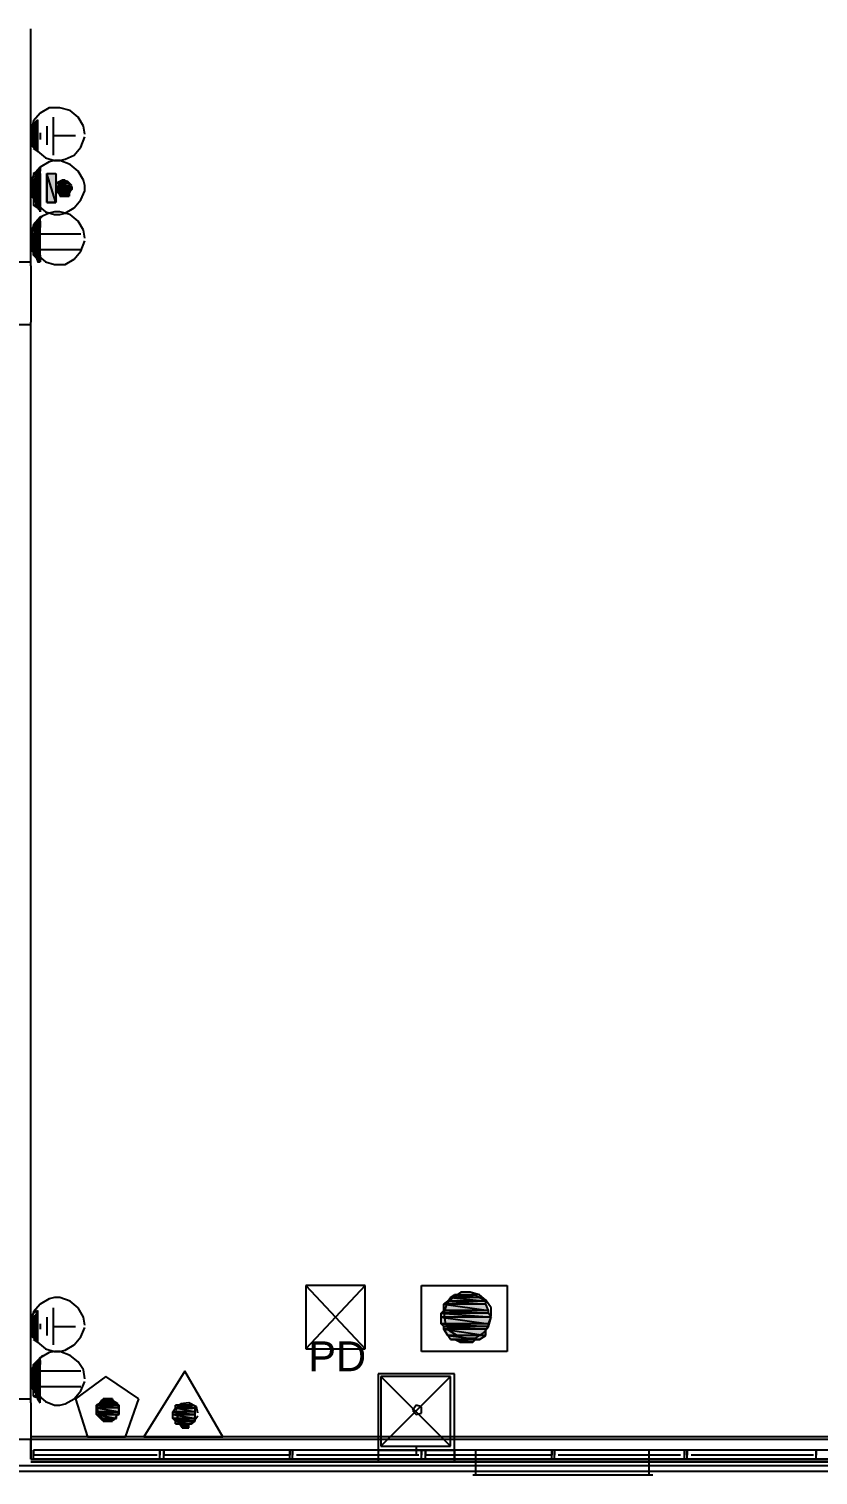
# Model space of a CAD drawing. Header units: millimetres. Extents: x 5 to 415, y 48 to 251.
# Drawn here: x 131.45 to 142.04, y 71.21 to 90.59 of the extents above; entities that cross this region are included whole.
import ezdxf

# ---------------------------------------------------------------- set-up
doc = ezdxf.new("R2010")
doc.units = ezdxf.units.MM
for name, color, linetype in [('H', 7, 'Continuous'), ('P', 7, 'Continuous'), ('T', 7, 'Continuous')]:
    doc.layers.add(name, color=color, linetype=linetype)

msp = doc.modelspace()

# ---------------------------------------------------------------- hatches: boundary and pattern name
at = {"layer": 'H', "linetype": 'Continuous'}
for points in [[(131.533, 89.323), (131.568, 89.376), (131.568, 89.323), (131.533, 89.323)], [(131.48, 89.288), (131.533, 89.323), (131.568, 89.323), (131.568, 89.288), (131.48, 89.288)], [(131.48, 89.2), (131.48, 89.288), (131.568, 89.288), (131.568, 89.2), (131.48, 89.2)], [(131.48, 89.165), (131.48, 89.2), (131.568, 89.2), (131.568, 89.165), (131.48, 89.165)], [(131.48, 89.076), (131.48, 89.165), (131.568, 89.165), (131.568, 89.076), (131.48, 89.076)], [(131.48, 89.023), (131.48, 89.076), (131.568, 89.076), (131.568, 89.023), (131.48, 89.023)], [(131.568, 88.935), (131.48, 89.023), (131.568, 88.988), (131.568, 88.935)], [(131.568, 88.988), (131.48, 89.023), (131.568, 89.023), (131.568, 88.988)], [(131.48, 88.565), (131.533, 88.6), (131.604, 88.6), (131.604, 88.565), (131.48, 88.565)], [(131.533, 88.653), (131.568, 88.688), (131.604, 88.653), (131.533, 88.653)], [(131.533, 88.6), (131.533, 88.653), (131.604, 88.653), (131.604, 88.6), (131.533, 88.6)], [(131.604, 88.653), (131.568, 88.688), (131.604, 88.724), (131.604, 88.653)], [(131.692, 88.265), (131.692, 88.653), (131.833, 88.653), (131.833, 88.265), (131.692, 88.265)], [(131.48, 88.477), (131.48, 88.565), (131.604, 88.565), (131.604, 88.477), (131.48, 88.477)], [(131.48, 88.441), (131.48, 88.477), (131.604, 88.477), (131.604, 88.441), (131.48, 88.441)], [(131.48, 88.353), (131.48, 88.441), (131.604, 88.441), (131.604, 88.353), (131.48, 88.353)], [(131.833, 88.477), (131.833, 88.512), (131.992, 88.512), (131.992, 88.477), (131.833, 88.477)], [(131.833, 88.441), (131.833, 88.477), (132.027, 88.477), (132.027, 88.441), (131.833, 88.441)], [(131.833, 88.388), (131.833, 88.441), (132.027, 88.441), (131.992, 88.388), (131.833, 88.388)], [(131.868, 88.512), (131.904, 88.565), (131.957, 88.512), (131.868, 88.512)], [(131.957, 88.512), (131.904, 88.565), (131.957, 88.565), (131.957, 88.512)], [(131.533, 88.318), (131.48, 88.353), (131.604, 88.353), (131.604, 88.318), (131.533, 88.318)], [(131.533, 88.23), (131.533, 88.318), (131.604, 88.318), (131.604, 88.23), (131.533, 88.23)], [(131.568, 88.177), (131.533, 88.23), (131.604, 88.23), (131.604, 88.177), (131.568, 88.177)], [(131.868, 88.353), (131.868, 88.388), (131.992, 88.388), (131.992, 88.353), (131.868, 88.353)], [(131.533, 87.93), (131.568, 88.018), (131.604, 88.018), (131.604, 87.93), (131.533, 87.93)], [(131.604, 88.142), (131.568, 88.177), (131.604, 88.177), (131.604, 88.142)], [(131.568, 88.018), (131.604, 88.053), (131.604, 88.018), (131.568, 88.018)], [(131.48, 87.842), (131.533, 87.877), (131.604, 87.877), (131.604, 87.842), (131.48, 87.842)], [(131.48, 87.753), (131.48, 87.842), (131.604, 87.842), (131.604, 87.753), (131.48, 87.753)], [(131.533, 87.877), (131.533, 87.93), (131.604, 87.93), (131.604, 87.877), (131.533, 87.877)], [(131.48, 87.718), (131.48, 87.753), (131.604, 87.753), (131.604, 87.718), (131.48, 87.718)], [(131.48, 87.63), (131.48, 87.718), (131.604, 87.718), (131.604, 87.63), (131.48, 87.63)], [(131.533, 87.595), (131.48, 87.63), (131.604, 87.63), (131.604, 87.595), (131.533, 87.595)], [(131.533, 87.542), (131.533, 87.595), (131.604, 87.595), (131.604, 87.542), (131.533, 87.542)], [(131.568, 87.454), (131.533, 87.542), (131.604, 87.454), (131.568, 87.454)], [(131.604, 87.454), (131.533, 87.542), (131.604, 87.542), (131.604, 87.454)], [(137.037, 73.501), (137.072, 73.537), (137.583, 73.537), (137.583, 73.501), (137.037, 73.501)], [(137.037, 73.413), (137.037, 73.501), (137.583, 73.501), (137.619, 73.413), (137.037, 73.413)], [(137.072, 73.537), (137.125, 73.572), (137.495, 73.572), (137.583, 73.537), (137.072, 73.537)], [(137.125, 73.572), (137.16, 73.625), (137.46, 73.625), (137.495, 73.572), (137.125, 73.572)], [(131.48, 73.325), (131.533, 73.36), (131.568, 73.36), (131.568, 73.325), (131.48, 73.325)], [(131.48, 73.237), (131.48, 73.325), (131.568, 73.325), (131.568, 73.237), (131.48, 73.237)], [(131.533, 73.36), (131.568, 73.413), (131.568, 73.36), (131.533, 73.36)], [(136.984, 73.36), (137.037, 73.413), (137.619, 73.413), (137.619, 73.36), (136.984, 73.36)], [(136.984, 73.325), (136.984, 73.36), (137.619, 73.36), (137.672, 73.325), (136.984, 73.325)], [(136.984, 73.237), (136.984, 73.325), (137.672, 73.325), (137.619, 73.237), (136.984, 73.237)], [(131.48, 73.201), (131.48, 73.237), (131.568, 73.237), (131.568, 73.201), (131.48, 73.201)], [(131.48, 73.148), (131.48, 73.201), (131.568, 73.201), (131.568, 73.148), (131.48, 73.148)], [(131.48, 73.06), (131.48, 73.148), (131.568, 73.148), (131.568, 73.06), (131.48, 73.06)], [(137.037, 73.201), (136.984, 73.237), (137.619, 73.237), (137.619, 73.201), (137.037, 73.201)], [(137.037, 73.148), (137.037, 73.201), (137.619, 73.201), (137.583, 73.148), (137.037, 73.148)], [(137.072, 73.06), (137.037, 73.148), (137.583, 73.148), (137.583, 73.06), (137.072, 73.06)], [(131.568, 72.99), (131.48, 73.06), (131.568, 73.025), (131.568, 72.99)], [(131.568, 73.025), (131.48, 73.06), (131.568, 73.06), (131.568, 73.025)], [(137.125, 73.025), (137.072, 73.06), (137.583, 73.06), (137.495, 73.025), (137.125, 73.025)], [(137.248, 72.99), (137.16, 73.025), (137.46, 73.025), (137.407, 72.99), (137.248, 72.99)], [(131.533, 72.69), (131.568, 72.725), (131.604, 72.725), (131.604, 72.69), (131.533, 72.69)], [(131.568, 72.725), (131.604, 72.778), (131.604, 72.725), (131.568, 72.725)], [(131.48, 72.602), (131.533, 72.637), (131.604, 72.637), (131.604, 72.602), (131.48, 72.602)], [(131.48, 72.513), (131.48, 72.602), (131.604, 72.602), (131.604, 72.513), (131.48, 72.513)], [(131.48, 72.478), (131.48, 72.513), (131.604, 72.513), (131.604, 72.478), (131.48, 72.478)], [(131.533, 72.637), (131.533, 72.69), (131.604, 72.69), (131.604, 72.637), (131.533, 72.637)], [(131.48, 72.39), (131.48, 72.478), (131.604, 72.478), (131.604, 72.39), (131.48, 72.39)], [(131.533, 72.355), (131.48, 72.39), (131.604, 72.39), (131.604, 72.355), (131.533, 72.355)], [(131.533, 72.267), (131.533, 72.355), (131.604, 72.355), (131.604, 72.267), (131.533, 72.267)], [(131.604, 72.178), (131.533, 72.267), (131.604, 72.231), (131.604, 72.178)], [(131.604, 72.231), (131.533, 72.267), (131.604, 72.267), (131.604, 72.231)], [(132.38, 72.143), (132.415, 72.178), (132.627, 72.178), (132.627, 72.143), (132.38, 72.143)], [(132.38, 72.09), (132.38, 72.143), (132.662, 72.143), (132.662, 72.09), (132.38, 72.09)], [(132.415, 72.178), (132.468, 72.231), (132.592, 72.231), (132.592, 72.178), (132.415, 72.178)], [(133.438, 72.09), (133.438, 72.143), (133.65, 72.143), (133.65, 72.09), (133.438, 72.09)], [(132.38, 72.055), (132.38, 72.09), (132.662, 72.09), (132.662, 72.055), (132.38, 72.055)], [(132.38, 72.002), (132.38, 72.055), (132.662, 72.055), (132.662, 72.002), (132.38, 72.002)], [(132.415, 71.967), (132.38, 72.002), (132.627, 72.002), (132.627, 71.967), (132.415, 71.967)], [(132.468, 71.931), (132.415, 71.967), (132.592, 71.967), (132.592, 71.931), (132.468, 71.931)], [(133.385, 72.055), (133.438, 72.09), (133.685, 72.09), (133.685, 72.055), (133.385, 72.055)], [(133.385, 72.002), (133.385, 72.055), (133.685, 72.055), (133.685, 72.002), (133.385, 72.002)], [(133.385, 71.967), (133.385, 72.002), (133.685, 72.002), (133.685, 71.967), (133.385, 71.967)], [(133.438, 71.931), (133.385, 71.967), (133.685, 71.967), (133.685, 71.931), (133.438, 71.931)], [(133.438, 71.878), (133.438, 71.931), (133.685, 71.931), (133.65, 71.878), (133.438, 71.878)], [(133.526, 71.843), (133.473, 71.878), (133.597, 71.878), (133.597, 71.843), (133.526, 71.843)]]:
    msp.add_hatch(color=256, dxfattribs=at).paths.add_polyline_path(points)

# ---------------------------------------------------------------- linework, layer by layer
at = {"layer": 'P'}
for points in [[(131.48, 87.418), (131.48, 90.593)], [(131.604, 89.464), (131.516, 89.359)], [(131.568, 89.376), (131.516, 89.323)], [(131.516, 89.323), (131.568, 89.376)], [(131.568, 89.376), (131.568, 88.953)], [(131.727, 89.535), (131.604, 89.464)], [(131.798, 89.535), (131.727, 89.535)], [(131.78, 89.412), (131.78, 88.9)], [(131.868, 89.535), (131.798, 89.535)], [(132.009, 89.5), (131.868, 89.535)], [(132.115, 89.412), (132.009, 89.5)], [(132.186, 89.288), (132.115, 89.412)], [(131.516, 89.359), (131.48, 89.218)], [(131.516, 89.323), (131.48, 89.288)], [(131.48, 89.288), (131.516, 89.323)], [(131.568, 89.288), (131.48, 89.288)], [(131.48, 89.288), (131.568, 89.2)], [(131.48, 89.288), (131.568, 89.2)], [(131.48, 89.2), (131.48, 89.288)], [(131.48, 89.218), (131.48, 89.147)], [(131.568, 89.2), (131.48, 89.2)], [(131.568, 89.2), (131.48, 89.2)], [(131.48, 89.2), (131.568, 89.165)], [(131.48, 89.2), (131.568, 89.165)], [(131.48, 89.165), (131.48, 89.2)], [(131.568, 89.323), (131.568, 89.288)], [(131.568, 89.288), (131.568, 89.323)], [(131.568, 89.2), (131.568, 89.288)], [(131.568, 89.165), (131.568, 89.2)], [(131.604, 89.2), (131.604, 89.112)], [(131.692, 89.288), (131.692, 89.041)], [(132.203, 89.182), (132.186, 89.288)], [(131.568, 89.165), (131.48, 89.165)], [(131.568, 89.165), (131.48, 89.165)], [(131.48, 89.165), (131.568, 89.076)], [(131.48, 89.165), (131.568, 89.076)], [(131.48, 89.076), (131.48, 89.165)], [(131.48, 89.147), (131.498, 89.076)], [(131.568, 89.076), (131.48, 89.076)], [(131.568, 89.076), (131.48, 89.076)], [(131.48, 89.076), (131.568, 89.041)], [(131.48, 89.076), (131.568, 89.041)], [(131.48, 89.041), (131.48, 89.076)], [(131.568, 89.041), (131.48, 89.041)], [(131.48, 89.041), (131.568, 88.988)], [(131.568, 88.988), (131.48, 89.041)], [(131.48, 89.041), (131.568, 89.041)], [(131.568, 88.988), (131.48, 89.041)], [(131.498, 89.076), (131.568, 88.953)], [(131.516, 88.988), (131.568, 88.953)], [(131.568, 88.953), (131.516, 88.988)], [(131.568, 89.076), (131.568, 89.165)], [(131.568, 89.041), (131.568, 89.076)], [(131.568, 89.041), (131.568, 88.988)], [(131.78, 89.165), (132.08, 89.165)], [(132.062, 88.9), (132.151, 89.006)], [(132.151, 89.006), (132.203, 89.147)], [(131.568, 88.953), (131.674, 88.865)], [(131.727, 88.812), (131.604, 88.741)], [(131.674, 88.865), (131.798, 88.829)], [(131.798, 88.829), (131.727, 88.812)], [(131.798, 88.829), (131.868, 88.829)], [(131.868, 88.829), (131.798, 88.829)], [(131.868, 88.829), (131.939, 88.847)], [(132.009, 88.777), (131.868, 88.829)], [(131.939, 88.847), (132.062, 88.9)], [(131.516, 88.635), (131.48, 88.494)], [(131.516, 88.618), (131.48, 88.565)], [(131.604, 88.741), (131.516, 88.635)], [(131.516, 88.653), (131.568, 88.688)], [(131.604, 88.618), (131.516, 88.653)], [(131.516, 88.653), (131.516, 88.618)], [(131.604, 88.618), (131.516, 88.653)], [(131.516, 88.653), (131.604, 88.653)], [(131.604, 88.653), (131.516, 88.653)], [(131.604, 88.565), (131.516, 88.618)], [(131.604, 88.565), (131.516, 88.618)], [(131.516, 88.618), (131.604, 88.618)], [(131.516, 88.618), (131.604, 88.618)], [(131.604, 88.653), (131.568, 88.688)], [(131.568, 88.688), (131.604, 88.653)], [(131.568, 88.688), (131.604, 88.653)], [(131.604, 88.688), (131.604, 88.741)], [(131.604, 88.741), (131.604, 88.688)], [(131.604, 88.142), (131.604, 88.741)], [(131.604, 88.653), (131.604, 88.618)], [(131.604, 88.618), (131.604, 88.565)], [(131.815, 88.265), (131.692, 88.653)], [(131.692, 88.653), (131.692, 88.265)], [(131.815, 88.265), (131.692, 88.653)], [(131.692, 88.653), (131.815, 88.653)], [(131.692, 88.265), (131.692, 88.653)], [(131.692, 88.653), (131.815, 88.653)], [(131.815, 88.653), (131.815, 88.265)], [(131.815, 88.653), (131.815, 88.265)], [(132.115, 88.688), (132.009, 88.777)], [(132.186, 88.565), (132.115, 88.688)], [(131.604, 88.477), (131.48, 88.565)], [(131.48, 88.565), (131.48, 88.477)], [(131.604, 88.477), (131.48, 88.565)], [(131.48, 88.565), (131.604, 88.565)], [(131.48, 88.565), (131.604, 88.565)], [(131.604, 88.441), (131.48, 88.477)], [(131.48, 88.477), (131.48, 88.441)], [(131.604, 88.441), (131.48, 88.477)], [(131.48, 88.477), (131.604, 88.477)], [(131.48, 88.477), (131.604, 88.477)], [(131.48, 88.459), (131.498, 88.353)], [(131.604, 88.353), (131.48, 88.441)], [(131.48, 88.441), (131.48, 88.353)], [(131.604, 88.353), (131.48, 88.441)], [(131.48, 88.441), (131.604, 88.441)], [(131.48, 88.441), (131.604, 88.441)], [(131.604, 88.565), (131.604, 88.477)], [(131.604, 88.477), (131.604, 88.441)], [(131.604, 88.441), (131.604, 88.353)], [(131.992, 88.477), (131.815, 88.53)], [(131.815, 88.53), (131.815, 88.477)], [(131.992, 88.477), (131.815, 88.53)], [(131.815, 88.53), (131.992, 88.53)], [(131.992, 88.53), (131.815, 88.53)], [(131.815, 88.53), (131.868, 88.53)], [(132.027, 88.441), (131.815, 88.477)], [(131.815, 88.477), (131.815, 88.441)], [(132.027, 88.441), (131.815, 88.477)], [(131.815, 88.477), (132.027, 88.477)], [(131.815, 88.477), (132.027, 88.477)], [(132.027, 88.477), (131.815, 88.477)], [(131.815, 88.477), (131.815, 88.477)], [(132.027, 88.477), (131.815, 88.477)], [(131.815, 88.477), (131.815, 88.477)], [(131.815, 88.477), (132.027, 88.477)], [(131.815, 88.477), (132.027, 88.477)], [(132.027, 88.477), (131.815, 88.477)], [(131.815, 88.477), (131.815, 88.477)], [(132.027, 88.477), (131.815, 88.477)], [(131.815, 88.477), (131.992, 88.477)], [(131.815, 88.477), (131.992, 88.477)], [(131.815, 88.459), (131.868, 88.371)], [(131.992, 88.406), (131.815, 88.441)], [(131.815, 88.441), (131.815, 88.406)], [(131.992, 88.406), (131.815, 88.441)], [(131.815, 88.441), (132.027, 88.441)], [(131.815, 88.441), (132.027, 88.441)], [(132.027, 88.441), (131.815, 88.441)], [(131.815, 88.441), (131.815, 88.441)], [(132.027, 88.441), (131.815, 88.441)], [(131.815, 88.441), (131.815, 88.441)], [(131.815, 88.441), (132.027, 88.441)], [(131.815, 88.441), (132.027, 88.441)], [(131.815, 88.406), (131.992, 88.406)], [(131.992, 88.406), (131.815, 88.406)], [(131.815, 88.406), (131.815, 88.406)], [(131.992, 88.406), (131.815, 88.406)], [(131.815, 88.406), (131.815, 88.406)], [(131.815, 88.406), (131.992, 88.406)], [(131.815, 88.406), (131.992, 88.406)], [(131.992, 88.406), (131.815, 88.406)], [(131.815, 88.406), (131.992, 88.406)], [(131.868, 88.406), (131.815, 88.406)], [(131.815, 88.406), (131.992, 88.406)], [(131.904, 88.565), (131.833, 88.53)], [(131.868, 88.53), (131.904, 88.565)], [(131.939, 88.53), (131.868, 88.53)], [(131.868, 88.53), (131.992, 88.53)], [(131.868, 88.53), (131.992, 88.53)], [(131.992, 88.53), (131.868, 88.53)], [(131.868, 88.53), (131.868, 88.53)], [(131.992, 88.53), (131.868, 88.53)], [(131.868, 88.53), (131.868, 88.53)], [(131.868, 88.53), (131.992, 88.53)], [(131.868, 88.53), (131.992, 88.53)], [(131.992, 88.53), (131.868, 88.53)], [(131.868, 88.53), (131.992, 88.53)], [(131.992, 88.53), (131.868, 88.53)], [(131.868, 88.53), (131.868, 88.53)], [(131.868, 88.53), (131.992, 88.53)], [(131.939, 88.53), (131.868, 88.53)], [(131.992, 88.353), (131.868, 88.406)], [(131.868, 88.406), (131.868, 88.353)], [(131.992, 88.353), (131.868, 88.406)], [(131.868, 88.406), (131.992, 88.406)], [(131.992, 88.406), (131.868, 88.406)], [(131.904, 88.565), (131.939, 88.565)], [(131.939, 88.565), (131.904, 88.565)], [(131.904, 88.565), (131.939, 88.53)], [(131.939, 88.53), (131.904, 88.565)], [(131.904, 88.565), (131.939, 88.53)], [(131.974, 88.547), (131.904, 88.565)], [(131.992, 88.53), (131.939, 88.53)], [(131.939, 88.353), (132.009, 88.406)], [(132.027, 88.494), (131.974, 88.547)], [(131.992, 88.53), (131.992, 88.477)], [(131.992, 88.477), (132.027, 88.477)], [(132.027, 88.441), (131.992, 88.406)], [(131.992, 88.406), (131.992, 88.353)], [(132.009, 88.406), (132.027, 88.494)], [(132.027, 88.477), (132.027, 88.441)], [(132.151, 88.3), (132.203, 88.424)], [(132.203, 88.494), (132.186, 88.565)], [(132.203, 88.424), (132.203, 88.494)], [(131.604, 88.318), (131.48, 88.353)], [(131.48, 88.353), (131.516, 88.318)], [(131.604, 88.318), (131.48, 88.353)], [(131.48, 88.353), (131.604, 88.353)], [(131.48, 88.353), (131.604, 88.353)], [(131.498, 88.353), (131.568, 88.23)], [(131.604, 88.23), (131.516, 88.318)], [(131.516, 88.318), (131.516, 88.23)], [(131.604, 88.23), (131.516, 88.318)], [(131.516, 88.318), (131.604, 88.318)], [(131.516, 88.318), (131.604, 88.318)], [(131.568, 88.194), (131.516, 88.23)], [(131.516, 88.23), (131.568, 88.194)], [(131.604, 88.194), (131.516, 88.23)], [(131.516, 88.23), (131.604, 88.23)], [(131.516, 88.23), (131.604, 88.23)], [(131.568, 88.23), (131.674, 88.142)], [(131.604, 88.353), (131.604, 88.318)], [(131.604, 88.318), (131.604, 88.23)], [(131.604, 88.23), (131.604, 88.194)], [(131.692, 88.265), (131.815, 88.265)], [(131.815, 88.265), (131.692, 88.265)], [(131.868, 88.371), (131.939, 88.353)], [(131.868, 88.353), (131.939, 88.353)], [(131.939, 88.353), (131.868, 88.353)], [(131.868, 88.353), (131.939, 88.353)], [(131.904, 88.353), (131.868, 88.353)], [(131.868, 88.353), (131.939, 88.353)], [(131.939, 88.353), (131.868, 88.353)], [(131.868, 88.353), (131.868, 88.353)], [(131.939, 88.353), (131.868, 88.353)], [(131.868, 88.353), (131.992, 88.353)], [(131.868, 88.353), (131.992, 88.353)], [(131.904, 88.353), (131.939, 88.353)], [(131.939, 88.353), (131.904, 88.353)], [(131.939, 88.353), (131.904, 88.353)], [(131.992, 88.353), (131.939, 88.353)], [(132.062, 88.194), (132.151, 88.3)], [(131.604, 88.071), (131.516, 87.965)], [(131.604, 88.071), (131.516, 87.965)], [(131.516, 87.93), (131.568, 88.018)], [(131.639, 88.089), (131.551, 88)], [(131.604, 88.053), (131.568, 88.018)], [(131.568, 88.018), (131.604, 88.053)], [(131.568, 88.018), (131.604, 87.93)], [(131.604, 88.142), (131.604, 88.194)], [(131.604, 88.194), (131.604, 88.142)], [(131.727, 88.124), (131.604, 88.071)], [(131.727, 88.124), (131.604, 88.071)], [(131.604, 87.471), (131.604, 88.053)], [(131.604, 88.018), (131.604, 87.93)], [(131.604, 87.93), (131.604, 88.018)], [(131.674, 88.142), (131.798, 88.106)], [(131.798, 88.142), (131.727, 88.124)], [(131.798, 88.142), (131.727, 88.124)], [(131.868, 88.142), (131.798, 88.142)], [(131.868, 88.142), (131.798, 88.142)], [(131.798, 88.106), (131.868, 88.106)], [(132.009, 88.106), (131.868, 88.142)], [(132.009, 88.106), (131.868, 88.142)], [(131.868, 88.106), (131.939, 88.124)], [(131.939, 88.124), (132.062, 88.194)], [(132.115, 88.018), (132.009, 88.106)], [(132.115, 88.018), (132.009, 88.106)], [(132.186, 87.895), (132.115, 88.018)], [(132.186, 87.895), (132.115, 88.018)], [(131.516, 87.965), (131.48, 87.824)], [(131.516, 87.965), (131.48, 87.824)], [(131.498, 87.912), (131.48, 87.824)], [(131.48, 87.842), (131.516, 87.895)], [(131.604, 87.842), (131.48, 87.842)], [(131.604, 87.842), (131.48, 87.842)], [(131.48, 87.842), (131.604, 87.771)], [(131.48, 87.842), (131.604, 87.771)], [(131.48, 87.771), (131.48, 87.842)], [(131.48, 87.824), (131.48, 87.753)], [(131.48, 87.824), (131.48, 87.753)], [(131.48, 87.824), (131.48, 87.736)], [(131.551, 88), (131.498, 87.912)], [(131.604, 87.93), (131.516, 87.93)], [(131.604, 87.93), (131.516, 87.93)], [(131.516, 87.93), (131.604, 87.895)], [(131.516, 87.93), (131.604, 87.895)], [(131.516, 87.895), (131.516, 87.93)], [(131.604, 87.895), (131.516, 87.895)], [(131.604, 87.895), (131.516, 87.895)], [(131.516, 87.895), (131.604, 87.842)], [(131.516, 87.895), (131.604, 87.842)], [(131.604, 87.895), (131.604, 87.93)], [(131.604, 87.842), (131.604, 87.895)], [(132.151, 87.842), (131.604, 87.842)], [(131.604, 87.771), (131.604, 87.842)], [(132.203, 87.789), (132.186, 87.895)], [(132.203, 87.789), (132.186, 87.895)], [(131.604, 87.771), (131.48, 87.771)], [(131.604, 87.771), (131.48, 87.771)], [(131.48, 87.771), (131.604, 87.718)], [(131.48, 87.771), (131.604, 87.718)], [(131.48, 87.718), (131.48, 87.771)], [(131.48, 87.753), (131.498, 87.683)], [(131.48, 87.753), (131.498, 87.683)], [(131.48, 87.736), (131.498, 87.648)], [(131.604, 87.718), (131.48, 87.718)], [(131.604, 87.718), (131.48, 87.718)], [(131.48, 87.718), (131.604, 87.63)], [(131.48, 87.718), (131.604, 87.63)], [(131.48, 87.63), (131.48, 87.718)], [(131.604, 87.63), (131.48, 87.63)], [(131.604, 87.63), (131.48, 87.63)], [(131.48, 87.63), (131.604, 87.595)], [(131.48, 87.63), (131.604, 87.595)], [(131.516, 87.595), (131.48, 87.63)], [(131.498, 87.683), (131.568, 87.559)], [(131.498, 87.683), (131.568, 87.559)], [(131.498, 87.648), (131.551, 87.577)], [(131.604, 87.718), (131.604, 87.771)], [(131.604, 87.63), (131.604, 87.718)], [(132.151, 87.63), (131.604, 87.63)], [(131.604, 87.595), (131.604, 87.63)], [(132.151, 87.612), (132.203, 87.753)], [(132.151, 87.612), (132.203, 87.753)], [(130.634, 87.471), (131.48, 87.471)], [(131.604, 87.595), (131.516, 87.595)], [(131.604, 87.595), (131.516, 87.595)], [(131.516, 87.595), (131.604, 87.559)], [(131.516, 87.595), (131.604, 87.559)], [(131.516, 87.559), (131.516, 87.595)], [(131.604, 87.559), (131.516, 87.559)], [(131.604, 87.471), (131.516, 87.559)], [(131.516, 87.559), (131.604, 87.471)], [(131.516, 87.559), (131.604, 87.559)], [(131.604, 87.471), (131.516, 87.559)], [(131.551, 87.577), (131.604, 87.507)], [(131.568, 87.559), (131.674, 87.471)], [(131.568, 87.559), (131.674, 87.471)], [(131.604, 87.471), (131.568, 87.471)], [(131.568, 87.471), (131.604, 87.471)], [(131.604, 87.559), (131.604, 87.595)], [(131.604, 87.559), (131.604, 87.471)], [(131.674, 87.471), (131.798, 87.436)], [(131.674, 87.471), (131.798, 87.436)], [(131.798, 87.436), (131.868, 87.436)], [(131.798, 87.436), (131.868, 87.436)], [(131.868, 87.436), (131.939, 87.436)], [(131.868, 87.436), (131.939, 87.436)], [(131.939, 87.436), (132.062, 87.507)], [(131.939, 87.436), (132.062, 87.507)], [(132.062, 87.507), (132.151, 87.612)], [(132.062, 87.507), (132.151, 87.612)], [(131.48, 87.418), (131.48, 86.66)], [(131.48, 72.178), (131.48, 86.66)], [(131.48, 86.625), (130.634, 86.625)], [(135.961, 73.748), (135.167, 73.748)], [(135.167, 73.748), (135.167, 72.902)], [(135.167, 73.748), (135.961, 72.902)], [(135.961, 73.748), (135.167, 72.902)], [(135.961, 72.902), (135.961, 73.748)], [(136.719, 73.748), (137.866, 73.748)], [(136.719, 72.866), (136.719, 73.748)], [(137.866, 73.748), (137.866, 72.866)], [(131.604, 73.501), (131.516, 73.395)], [(131.727, 73.572), (131.604, 73.501)], [(131.798, 73.589), (131.727, 73.572)], [(131.868, 73.589), (131.798, 73.589)], [(132.009, 73.537), (131.868, 73.589)], [(132.115, 73.448), (132.009, 73.537)], [(137.019, 73.501), (137.072, 73.537)], [(137.583, 73.501), (137.019, 73.501)], [(137.583, 73.501), (137.019, 73.501)], [(137.019, 73.501), (137.619, 73.413)], [(137.019, 73.501), (137.619, 73.413)], [(137.019, 73.413), (137.019, 73.501)], [(137.054, 73.501), (137.019, 73.378)], [(137.142, 73.589), (137.054, 73.501)], [(137.072, 73.537), (137.107, 73.589)], [(137.583, 73.537), (137.072, 73.537)], [(137.583, 73.537), (137.072, 73.537)], [(137.072, 73.537), (137.583, 73.501)], [(137.072, 73.537), (137.583, 73.501)], [(137.107, 73.589), (137.16, 73.625)], [(137.495, 73.589), (137.107, 73.589)], [(137.495, 73.589), (137.107, 73.589)], [(137.107, 73.589), (137.583, 73.537)], [(137.107, 73.589), (137.583, 73.537)], [(137.248, 73.66), (137.142, 73.589)], [(137.442, 73.625), (137.16, 73.625)], [(137.16, 73.625), (137.231, 73.625)], [(137.442, 73.625), (137.16, 73.625)], [(137.16, 73.625), (137.495, 73.589)], [(137.16, 73.625), (137.495, 73.589)], [(137.407, 73.625), (137.231, 73.625)], [(137.231, 73.625), (137.283, 73.625)], [(137.407, 73.625), (137.231, 73.625)], [(137.231, 73.625), (137.442, 73.625)], [(137.231, 73.625), (137.442, 73.625)], [(137.372, 73.66), (137.248, 73.66)], [(137.372, 73.625), (137.283, 73.625)], [(137.283, 73.625), (137.407, 73.625)], [(137.283, 73.625), (137.407, 73.625)], [(137.495, 73.625), (137.372, 73.66)], [(137.407, 73.625), (137.372, 73.625)], [(137.442, 73.625), (137.407, 73.625)], [(137.495, 73.589), (137.442, 73.625)], [(137.583, 73.554), (137.495, 73.625)], [(137.583, 73.537), (137.495, 73.589)], [(137.654, 73.448), (137.583, 73.554)], [(137.583, 73.501), (137.583, 73.537)], [(137.619, 73.413), (137.583, 73.501)], [(131.516, 73.395), (131.48, 73.254)], [(131.516, 73.378), (131.48, 73.325)], [(131.48, 73.325), (131.516, 73.378)], [(131.568, 73.325), (131.48, 73.325)], [(131.48, 73.325), (131.568, 73.237)], [(131.48, 73.325), (131.568, 73.237)], [(131.48, 73.237), (131.48, 73.325)], [(131.568, 73.413), (131.516, 73.378)], [(131.516, 73.378), (131.568, 73.413)], [(131.568, 73.413), (131.568, 72.99)], [(131.568, 73.378), (131.568, 73.325)], [(131.568, 73.325), (131.568, 73.378)], [(131.568, 73.237), (131.568, 73.325)], [(131.692, 73.325), (131.692, 73.078)], [(131.78, 73.448), (131.78, 72.954)], [(132.186, 73.325), (132.115, 73.448)], [(132.203, 73.219), (132.186, 73.325)], [(136.984, 73.378), (137.019, 73.413)], [(137.619, 73.378), (136.984, 73.378)], [(137.619, 73.378), (136.984, 73.378)], [(136.984, 73.378), (137.654, 73.325)], [(136.984, 73.378), (137.654, 73.325)], [(136.984, 73.325), (136.984, 73.378)], [(137.654, 73.325), (136.984, 73.325)], [(137.654, 73.325), (136.984, 73.325)], [(136.984, 73.325), (137.619, 73.237)], [(136.984, 73.325), (137.619, 73.237)], [(136.984, 73.237), (136.984, 73.325)], [(137.619, 73.413), (137.019, 73.413)], [(137.619, 73.413), (137.019, 73.413)], [(137.019, 73.413), (137.619, 73.378)], [(137.019, 73.413), (137.619, 73.378)], [(137.019, 73.378), (137.037, 73.254)], [(137.619, 73.378), (137.619, 73.413)], [(137.654, 73.325), (137.619, 73.378)], [(137.619, 73.237), (137.654, 73.325)], [(137.619, 73.201), (137.654, 73.325)], [(137.654, 73.343), (137.654, 73.448)], [(131.48, 73.254), (131.48, 73.184)], [(131.568, 73.237), (131.48, 73.237)], [(131.568, 73.237), (131.48, 73.237)], [(131.48, 73.237), (131.568, 73.201)], [(131.48, 73.237), (131.568, 73.201)], [(131.48, 73.201), (131.48, 73.237)], [(131.568, 73.201), (131.48, 73.201)], [(131.568, 73.201), (131.48, 73.201)], [(131.48, 73.201), (131.568, 73.166)], [(131.48, 73.201), (131.568, 73.166)], [(131.48, 73.166), (131.48, 73.201)], [(131.48, 73.184), (131.498, 73.113)], [(131.568, 73.166), (131.48, 73.166)], [(131.568, 73.166), (131.48, 73.166)], [(131.48, 73.166), (131.568, 73.078)], [(131.48, 73.166), (131.568, 73.078)], [(131.48, 73.078), (131.48, 73.166)], [(131.498, 73.113), (131.568, 72.99)], [(131.568, 73.201), (131.568, 73.237)], [(131.568, 73.166), (131.568, 73.201)], [(131.568, 73.078), (131.568, 73.166)], [(131.604, 73.237), (131.604, 73.166)], [(131.78, 73.201), (132.08, 73.201)], [(132.151, 73.06), (132.203, 73.184)], [(137.619, 73.237), (136.984, 73.237)], [(137.619, 73.237), (136.984, 73.237)], [(136.984, 73.237), (137.619, 73.201)], [(136.984, 73.237), (137.619, 73.201)], [(137.019, 73.201), (136.984, 73.237)], [(137.619, 73.201), (137.019, 73.201)], [(137.619, 73.201), (137.019, 73.201)], [(137.019, 73.201), (137.583, 73.166)], [(137.019, 73.201), (137.583, 73.166)], [(137.019, 73.166), (137.019, 73.201)], [(137.583, 73.166), (137.019, 73.166)], [(137.583, 73.166), (137.019, 73.166)], [(137.019, 73.166), (137.583, 73.078)], [(137.019, 73.166), (137.583, 73.078)], [(137.072, 73.078), (137.019, 73.166)], [(137.037, 73.254), (137.089, 73.148)], [(137.089, 73.148), (137.195, 73.078)], [(137.442, 73.043), (137.548, 73.113)], [(137.548, 73.113), (137.619, 73.201)], [(137.583, 73.166), (137.619, 73.201)], [(137.583, 73.078), (137.583, 73.166)], [(137.619, 73.201), (137.619, 73.237)], [(131.568, 73.078), (131.48, 73.078)], [(131.48, 73.078), (131.568, 73.025)], [(131.568, 73.025), (131.48, 73.078)], [(131.48, 73.078), (131.568, 73.078)], [(131.568, 73.025), (131.48, 73.078)], [(131.516, 73.025), (131.568, 72.99)], [(131.568, 72.99), (131.516, 73.025)], [(131.568, 73.078), (131.568, 73.025)], [(131.568, 72.99), (131.674, 72.902)], [(131.674, 72.902), (131.798, 72.866)], [(131.939, 72.884), (132.062, 72.954)], [(132.062, 72.954), (132.151, 73.06)], [(135.167, 72.902), (135.961, 72.902)], [(137.583, 73.078), (137.072, 73.078)], [(137.583, 73.078), (137.072, 73.078)], [(137.072, 73.078), (137.495, 73.025)], [(137.072, 73.078), (137.495, 73.025)], [(137.107, 73.025), (137.072, 73.078)], [(137.495, 73.025), (137.107, 73.025)], [(137.495, 73.025), (137.107, 73.025)], [(137.107, 73.025), (137.442, 73.025)], [(137.107, 73.025), (137.442, 73.025)], [(137.16, 73.025), (137.107, 73.025)], [(137.442, 73.025), (137.16, 73.025)], [(137.442, 73.025), (137.16, 73.025)], [(137.16, 73.025), (137.407, 72.99)], [(137.16, 73.025), (137.407, 72.99)], [(137.231, 72.99), (137.16, 73.025)], [(137.195, 73.078), (137.301, 73.043)], [(137.407, 72.99), (137.231, 72.99)], [(137.407, 72.99), (137.231, 72.99)], [(137.231, 72.99), (137.372, 72.99)], [(137.231, 72.99), (137.372, 72.99)], [(137.283, 72.99), (137.231, 72.99)], [(137.372, 72.99), (137.283, 72.99)], [(137.301, 73.043), (137.442, 73.043)], [(137.372, 72.99), (137.407, 72.99)], [(137.407, 72.99), (137.442, 73.025)], [(137.442, 73.025), (137.495, 73.025)], [(137.495, 73.025), (137.583, 73.078)], [(131.551, 72.708), (131.498, 72.637)], [(131.604, 72.778), (131.516, 72.672)], [(131.604, 72.778), (131.516, 72.672)], [(131.568, 72.743), (131.516, 72.69)], [(131.516, 72.69), (131.568, 72.743)], [(131.639, 72.813), (131.551, 72.708)], [(131.604, 72.778), (131.568, 72.743)], [(131.568, 72.743), (131.604, 72.778)], [(131.727, 72.849), (131.604, 72.778)], [(131.727, 72.849), (131.604, 72.778)], [(131.604, 72.178), (131.604, 72.778)], [(131.604, 72.743), (131.604, 72.69)], [(131.604, 72.69), (131.604, 72.743)], [(131.798, 72.866), (131.727, 72.849)], [(131.798, 72.866), (131.727, 72.849)], [(131.868, 72.866), (131.798, 72.866)], [(131.868, 72.866), (131.798, 72.866)], [(131.798, 72.866), (131.868, 72.866)], [(131.868, 72.866), (131.939, 72.884)], [(132.009, 72.813), (131.868, 72.866)], [(132.009, 72.813), (131.868, 72.866)], [(132.115, 72.725), (132.009, 72.813)], [(132.115, 72.725), (132.009, 72.813)], [(132.186, 72.619), (132.115, 72.725)], [(132.186, 72.619), (132.115, 72.725)], [(137.866, 72.866), (136.719, 72.866)], [(131.516, 72.672), (131.48, 72.549)], [(131.516, 72.672), (131.48, 72.549)], [(131.48, 72.602), (131.516, 72.655)], [(131.498, 72.637), (131.48, 72.549)], [(131.604, 72.602), (131.48, 72.602)], [(131.604, 72.602), (131.48, 72.602)], [(131.48, 72.602), (131.604, 72.531)], [(131.48, 72.602), (131.604, 72.531)], [(131.48, 72.531), (131.48, 72.602)], [(131.48, 72.549), (131.48, 72.461)], [(131.48, 72.549), (131.48, 72.461)], [(131.48, 72.549), (131.48, 72.461)], [(131.604, 72.531), (131.48, 72.531)], [(131.604, 72.531), (131.48, 72.531)], [(131.48, 72.531), (131.604, 72.478)], [(131.48, 72.531), (131.604, 72.478)], [(131.48, 72.478), (131.48, 72.531)], [(131.604, 72.69), (131.516, 72.69)], [(131.516, 72.69), (131.604, 72.655)], [(131.516, 72.69), (131.604, 72.655)], [(131.516, 72.655), (131.516, 72.69)], [(131.604, 72.655), (131.516, 72.655)], [(131.604, 72.655), (131.516, 72.655)], [(131.516, 72.655), (131.604, 72.602)], [(131.516, 72.655), (131.604, 72.602)], [(131.604, 72.655), (131.604, 72.69)], [(131.604, 72.602), (131.604, 72.655)], [(132.151, 72.602), (131.604, 72.602)], [(131.604, 72.531), (131.604, 72.602)], [(131.604, 72.478), (131.604, 72.531)], [(132.486, 72.531), (132.08, 72.231)], [(132.203, 72.496), (132.186, 72.619)], [(132.203, 72.496), (132.186, 72.619)], [(132.927, 72.231), (132.486, 72.531)], [(133.544, 72.602), (132.997, 71.72)], [(134.056, 71.72), (133.544, 72.602)], [(137.16, 72.566), (136.137, 72.566)], [(136.137, 72.566), (136.137, 71.543)], [(137.107, 72.531), (136.172, 72.531)], [(136.172, 72.531), (136.172, 71.596)], [(137.107, 72.531), (136.172, 71.596)], [(137.107, 71.596), (136.172, 72.531)], [(137.107, 71.596), (137.107, 72.531)], [(137.16, 71.543), (137.16, 72.566)], [(131.604, 72.478), (131.48, 72.478)], [(131.604, 72.478), (131.48, 72.478)], [(131.48, 72.478), (131.604, 72.39)], [(131.48, 72.478), (131.604, 72.39)], [(131.48, 72.39), (131.48, 72.478)], [(131.48, 72.461), (131.498, 72.39)], [(131.48, 72.461), (131.498, 72.39)], [(131.48, 72.461), (131.498, 72.372)], [(131.604, 72.39), (131.48, 72.39)], [(131.604, 72.39), (131.48, 72.39)], [(131.48, 72.39), (131.604, 72.355)], [(131.48, 72.39), (131.604, 72.355)], [(131.516, 72.355), (131.48, 72.39)], [(131.498, 72.39), (131.568, 72.284)], [(131.498, 72.39), (131.568, 72.284)], [(131.498, 72.372), (131.551, 72.302)], [(131.604, 72.355), (131.516, 72.355)], [(131.604, 72.355), (131.516, 72.355)], [(131.516, 72.355), (131.604, 72.267)], [(131.516, 72.355), (131.604, 72.267)], [(131.516, 72.267), (131.516, 72.355)], [(131.604, 72.39), (131.604, 72.478)], [(132.151, 72.39), (131.604, 72.39)], [(131.604, 72.355), (131.604, 72.39)], [(131.604, 72.267), (131.604, 72.355)], [(132.062, 72.231), (132.151, 72.337)], [(132.062, 72.231), (132.151, 72.337)], [(132.151, 72.337), (132.203, 72.461)], [(132.151, 72.337), (132.203, 72.461)], [(130.634, 72.231), (131.48, 72.231)], [(131.48, 72.178), (131.48, 71.72)], [(131.604, 72.267), (131.516, 72.267)], [(131.516, 72.267), (131.604, 72.231)], [(131.604, 72.231), (131.516, 72.267)], [(131.516, 72.267), (131.604, 72.267)], [(131.604, 72.231), (131.516, 72.267)], [(131.551, 72.302), (131.604, 72.231)], [(131.568, 72.284), (131.674, 72.196)], [(131.568, 72.284), (131.674, 72.196)], [(131.568, 72.231), (131.604, 72.178)], [(131.604, 72.178), (131.568, 72.231)], [(131.604, 72.267), (131.604, 72.231)], [(131.674, 72.196), (131.798, 72.143)], [(131.674, 72.196), (131.798, 72.143)], [(131.798, 72.143), (131.868, 72.143)], [(131.798, 72.143), (131.868, 72.143)], [(131.868, 72.143), (131.939, 72.161)], [(131.868, 72.143), (131.939, 72.161)], [(131.939, 72.161), (132.062, 72.231)], [(131.939, 72.161), (132.062, 72.231)], [(132.08, 72.231), (132.239, 71.72)], [(132.433, 72.214), (132.362, 72.108)], [(132.362, 72.143), (132.415, 72.178)], [(132.627, 72.143), (132.362, 72.143)], [(132.662, 72.143), (132.362, 72.143)], [(132.362, 72.143), (132.662, 72.143)], [(132.662, 72.143), (132.362, 72.143)], [(132.362, 72.143), (132.627, 72.143)], [(132.662, 72.143), (132.362, 72.143)], [(132.362, 72.143), (132.662, 72.108)], [(132.362, 72.143), (132.662, 72.108)], [(132.362, 72.108), (132.362, 72.143)], [(132.415, 72.178), (132.45, 72.231)], [(132.574, 72.178), (132.415, 72.178)], [(132.627, 72.178), (132.415, 72.178)], [(132.415, 72.178), (132.627, 72.178)], [(132.627, 72.178), (132.415, 72.178)], [(132.415, 72.178), (132.574, 72.178)], [(132.627, 72.178), (132.415, 72.178)], [(132.415, 72.178), (132.627, 72.143)], [(132.415, 72.178), (132.627, 72.143)], [(132.539, 72.231), (132.433, 72.214)], [(132.486, 72.231), (132.45, 72.231)], [(132.45, 72.231), (132.486, 72.231)], [(132.574, 72.231), (132.45, 72.231)], [(132.45, 72.231), (132.574, 72.231)], [(132.574, 72.231), (132.45, 72.231)], [(132.45, 72.231), (132.539, 72.231)], [(132.574, 72.231), (132.45, 72.231)], [(132.45, 72.231), (132.574, 72.178)], [(132.45, 72.231), (132.574, 72.178)], [(132.644, 72.161), (132.539, 72.231)], [(132.539, 72.231), (132.539, 72.231)], [(132.539, 72.231), (132.539, 72.231)], [(132.539, 72.231), (132.574, 72.231)], [(132.574, 72.178), (132.574, 72.231)], [(132.574, 72.178), (132.627, 72.178)], [(132.627, 72.143), (132.627, 72.178)], [(132.627, 72.143), (132.662, 72.143)], [(132.662, 72.073), (132.644, 72.161)], [(132.662, 72.108), (132.662, 72.143)], [(132.75, 71.72), (132.927, 72.231)], [(133.491, 72.161), (133.421, 72.073)], [(133.632, 72.143), (133.421, 72.143)], [(133.421, 72.143), (133.473, 72.143)], [(133.632, 72.143), (133.421, 72.143)], [(133.421, 72.143), (133.632, 72.108)], [(133.421, 72.143), (133.632, 72.108)], [(133.421, 72.108), (133.421, 72.143)], [(133.597, 72.143), (133.473, 72.143)], [(133.473, 72.143), (133.509, 72.143)], [(133.597, 72.143), (133.473, 72.143)], [(133.473, 72.143), (133.632, 72.143)], [(133.473, 72.143), (133.632, 72.143)], [(133.597, 72.178), (133.491, 72.161)], [(133.597, 72.143), (133.509, 72.143)], [(133.509, 72.143), (133.597, 72.143)], [(133.597, 72.143), (133.509, 72.143)], [(133.509, 72.143), (133.544, 72.143)], [(133.597, 72.143), (133.509, 72.143)], [(133.509, 72.143), (133.597, 72.143)], [(133.509, 72.143), (133.597, 72.143)], [(133.544, 72.143), (133.597, 72.143)], [(133.703, 72.125), (133.597, 72.178)], [(133.597, 72.143), (133.597, 72.143)], [(133.632, 72.143), (133.597, 72.143)], [(133.632, 72.108), (133.632, 72.143)], [(133.72, 72.037), (133.703, 72.125)], [(136.648, 72.143), (136.596, 72.073)], [(136.719, 72.125), (136.648, 72.143)], [(136.719, 72.037), (136.719, 72.125)], [(132.362, 72.108), (132.398, 72.002)], [(132.662, 72.108), (132.362, 72.108)], [(132.662, 72.108), (132.362, 72.108)], [(132.362, 72.108), (132.662, 72.055)], [(132.362, 72.108), (132.662, 72.055)], [(132.362, 72.055), (132.362, 72.108)], [(132.662, 72.055), (132.362, 72.055)], [(132.662, 72.055), (132.362, 72.055)], [(132.362, 72.055), (132.662, 72.055)], [(132.362, 72.055), (132.662, 72.055)], [(132.662, 72.055), (132.362, 72.055)], [(132.662, 72.055), (132.362, 72.055)], [(132.362, 72.055), (132.662, 72.02)], [(132.362, 72.055), (132.662, 72.02)], [(132.362, 72.02), (132.362, 72.055)], [(132.662, 72.02), (132.362, 72.02)], [(132.627, 72.02), (132.362, 72.02)], [(132.362, 72.02), (132.627, 72.02)], [(132.627, 72.02), (132.362, 72.02)], [(132.362, 72.02), (132.662, 72.02)], [(132.627, 72.02), (132.362, 72.02)], [(132.362, 72.02), (132.627, 71.967)], [(132.362, 72.02), (132.627, 71.967)], [(132.415, 71.967), (132.362, 72.02)], [(132.398, 72.002), (132.486, 71.931)], [(132.627, 71.967), (132.415, 71.967)], [(132.574, 71.967), (132.415, 71.967)], [(132.415, 71.967), (132.574, 71.967)], [(132.574, 71.967), (132.415, 71.967)], [(132.415, 71.967), (132.627, 71.967)], [(132.574, 71.967), (132.415, 71.967)], [(132.415, 71.967), (132.574, 71.931)], [(132.415, 71.967), (132.574, 71.931)], [(132.45, 71.931), (132.415, 71.967)], [(132.574, 71.931), (132.45, 71.931)], [(132.539, 71.931), (132.45, 71.931)], [(132.45, 71.931), (132.539, 71.931)], [(132.539, 71.931), (132.45, 71.931)], [(132.45, 71.931), (132.574, 71.931)], [(132.539, 71.931), (132.45, 71.931)], [(132.45, 71.931), (132.539, 71.931)], [(132.45, 71.931), (132.539, 71.931)], [(132.486, 71.931), (132.45, 71.931)], [(132.486, 71.931), (132.592, 71.949)], [(132.539, 71.931), (132.486, 71.931)], [(132.574, 71.931), (132.539, 71.931)], [(132.539, 71.931), (132.539, 71.931)], [(132.627, 71.967), (132.574, 71.967)], [(132.574, 71.931), (132.574, 71.967)], [(132.592, 71.949), (132.662, 72.055)], [(132.662, 72.02), (132.627, 72.02)], [(132.627, 71.967), (132.627, 72.02)], [(132.662, 72.055), (132.662, 72.108)], [(132.662, 72.055), (132.662, 72.055)], [(132.662, 72.055), (132.662, 72.055)], [(132.662, 72.02), (132.662, 72.055)], [(133.385, 72.055), (133.421, 72.108)], [(133.685, 72.055), (133.385, 72.055)], [(133.685, 72.055), (133.385, 72.055)], [(133.385, 72.055), (133.685, 72.02)], [(133.385, 72.055), (133.685, 72.02)], [(133.385, 72.02), (133.385, 72.055)], [(133.685, 72.02), (133.385, 72.02)], [(133.685, 72.02), (133.385, 72.02)], [(133.385, 72.02), (133.685, 72.02)], [(133.385, 72.02), (133.685, 72.02)], [(133.685, 72.02), (133.385, 72.02)], [(133.685, 72.02), (133.385, 72.02)], [(133.385, 72.02), (133.685, 71.967)], [(133.385, 72.02), (133.685, 71.967)], [(133.385, 71.967), (133.385, 72.02)], [(133.685, 71.967), (133.385, 71.967)], [(133.685, 71.967), (133.385, 71.967)], [(133.385, 71.967), (133.685, 71.967)], [(133.385, 71.967), (133.685, 71.967)], [(133.685, 71.967), (133.385, 71.967)], [(133.685, 71.967), (133.385, 71.967)], [(133.385, 71.967), (133.685, 71.931)], [(133.385, 71.967), (133.685, 71.931)], [(133.421, 71.931), (133.385, 71.967)], [(133.632, 72.108), (133.421, 72.108)], [(133.685, 72.108), (133.421, 72.108)], [(133.421, 72.108), (133.685, 72.108)], [(133.685, 72.108), (133.421, 72.108)], [(133.421, 72.108), (133.632, 72.108)], [(133.685, 72.108), (133.421, 72.108)], [(133.421, 72.108), (133.685, 72.055)], [(133.421, 72.108), (133.685, 72.055)], [(133.421, 72.073), (133.456, 71.949)], [(133.685, 71.931), (133.421, 71.931)], [(133.685, 71.931), (133.421, 71.931)], [(133.421, 71.931), (133.632, 71.896)], [(133.421, 71.931), (133.632, 71.896)], [(133.421, 71.896), (133.421, 71.931)], [(133.456, 71.949), (133.544, 71.896)], [(133.632, 72.108), (133.685, 72.108)], [(133.632, 71.896), (133.685, 71.931)], [(133.65, 71.914), (133.72, 72.002)], [(133.685, 72.055), (133.685, 72.108)], [(133.685, 72.02), (133.685, 72.055)], [(133.685, 72.02), (133.685, 72.02)], [(133.685, 72.02), (133.685, 72.02)], [(133.685, 71.967), (133.685, 72.02)], [(133.685, 71.967), (133.685, 71.967)], [(133.685, 71.967), (133.685, 71.967)], [(133.685, 71.931), (133.685, 71.967)], [(136.596, 72.073), (136.648, 72.02)], [(136.648, 72.02), (136.719, 72.037)], [(133.632, 71.896), (133.421, 71.896)], [(133.632, 71.896), (133.421, 71.896)], [(133.421, 71.896), (133.632, 71.896)], [(133.421, 71.896), (133.632, 71.896)], [(133.632, 71.896), (133.421, 71.896)], [(133.632, 71.896), (133.421, 71.896)], [(133.421, 71.896), (133.597, 71.896)], [(133.421, 71.896), (133.597, 71.896)], [(133.473, 71.896), (133.421, 71.896)], [(133.597, 71.896), (133.473, 71.896)], [(133.597, 71.896), (133.473, 71.896)], [(133.473, 71.896), (133.597, 71.843)], [(133.473, 71.896), (133.597, 71.843)], [(133.509, 71.843), (133.473, 71.896)], [(133.597, 71.843), (133.509, 71.843)], [(133.544, 71.843), (133.509, 71.843)], [(133.509, 71.843), (133.544, 71.843)], [(133.544, 71.896), (133.65, 71.914)], [(133.544, 71.843), (133.597, 71.843)], [(133.597, 71.843), (133.544, 71.843)], [(133.597, 71.896), (133.632, 71.896)], [(133.597, 71.843), (133.597, 71.896)], [(133.632, 71.896), (133.632, 71.896)], [(133.632, 71.896), (133.632, 71.896)], [(393.982, 71.684), (38.858, 71.684)], [(143.792, 71.72), (131.48, 71.72)], [(131.48, 71.72), (131.48, 71.42)], [(131.48, 71.42), (131.48, 71.684)], [(143.722, 71.543), (131.516, 71.543)], [(131.516, 71.543), (131.516, 71.473)], [(131.516, 71.42), (131.516, 71.543)], [(132.239, 71.72), (132.75, 71.72)], [(132.997, 71.72), (134.056, 71.72)], [(133.262, 71.543), (133.174, 71.543)], [(133.209, 71.543), (133.209, 71.473)], [(133.209, 71.42), (133.209, 71.543)], [(133.262, 71.543), (133.262, 71.473)], [(133.262, 71.42), (133.262, 71.543)], [(134.955, 71.543), (134.955, 71.473)], [(134.955, 71.42), (134.955, 71.543)], [(135.043, 71.543), (134.955, 71.543)], [(134.99, 71.543), (134.99, 71.473)], [(134.99, 71.42), (134.99, 71.543)], [(136.137, 71.543), (137.16, 71.543)], [(137.16, 71.543), (136.137, 71.543)], [(136.137, 71.543), (136.137, 71.385)], [(136.172, 71.596), (137.107, 71.596)], [(136.648, 71.596), (136.648, 71.473)], [(136.648, 71.596), (136.648, 71.508)], [(136.648, 71.596), (136.648, 71.508)], [(136.772, 71.543), (136.684, 71.543)], [(136.719, 71.543), (136.719, 71.473)], [(136.719, 71.42), (136.719, 71.543)], [(136.772, 71.543), (136.772, 71.473)], [(136.772, 71.42), (136.772, 71.543)], [(137.16, 71.385), (137.16, 71.543)], [(137.16, 71.543), (137.16, 71.385)], [(139.771, 71.543), (137.442, 71.543)], [(137.442, 71.543), (137.442, 71.208)], [(138.465, 71.543), (138.465, 71.473)], [(138.465, 71.42), (138.465, 71.543)], [(138.553, 71.543), (138.465, 71.543)], [(138.501, 71.543), (138.501, 71.473)], [(138.501, 71.42), (138.501, 71.543)], [(139.771, 71.208), (139.771, 71.543)], [(140.335, 71.543), (140.194, 71.543)], [(140.247, 71.543), (140.247, 71.473)], [(140.247, 71.42), (140.247, 71.543)], [(140.282, 71.543), (140.282, 71.473)], [(140.282, 71.42), (140.282, 71.543)], [(142.064, 71.543), (141.975, 71.543)], [(142.011, 71.543), (142.011, 71.473)], [(142.011, 71.42), (142.011, 71.543)], [(142.011, 71.543), (142.011, 71.473)], [(142.011, 71.42), (142.011, 71.543)], [(131.48, 71.42), (143.792, 71.42)], [(131.48, 71.385), (143.792, 71.385)], [(143.792, 71.385), (131.48, 71.385)], [(133.174, 71.473), (131.516, 71.473)], [(133.174, 71.473), (131.516, 71.473)], [(133.174, 71.473), (131.516, 71.473)], [(133.174, 71.473), (131.516, 71.473)], [(133.174, 71.473), (131.516, 71.473)], [(133.174, 71.42), (131.516, 71.42)], [(143.722, 71.42), (131.516, 71.42)], [(133.174, 71.42), (133.262, 71.42)], [(134.955, 71.473), (133.262, 71.473)], [(134.955, 71.473), (133.262, 71.473)], [(134.955, 71.473), (133.262, 71.473)], [(134.955, 71.473), (133.262, 71.473)], [(134.955, 71.473), (133.262, 71.473)], [(134.955, 71.42), (133.262, 71.42)], [(134.955, 71.42), (133.262, 71.42)], [(134.955, 71.42), (135.043, 71.42)], [(136.684, 71.473), (135.043, 71.473)], [(136.684, 71.473), (135.043, 71.473)], [(136.684, 71.473), (135.043, 71.473)], [(136.684, 71.473), (135.043, 71.473)], [(136.684, 71.473), (135.043, 71.473)], [(136.684, 71.42), (135.043, 71.42)], [(136.684, 71.42), (135.043, 71.42)], [(136.137, 71.385), (137.16, 71.385)], [(136.684, 71.42), (136.772, 71.42)], [(138.465, 71.473), (136.772, 71.473)], [(138.465, 71.473), (136.772, 71.473)], [(138.465, 71.473), (136.772, 71.473)], [(138.465, 71.473), (136.772, 71.473)], [(138.465, 71.473), (136.772, 71.473)], [(138.465, 71.42), (136.772, 71.42)], [(138.465, 71.42), (136.772, 71.42)], [(138.465, 71.42), (138.553, 71.42)], [(140.194, 71.473), (138.553, 71.473)], [(140.194, 71.473), (138.553, 71.473)], [(140.194, 71.473), (138.553, 71.473)], [(140.194, 71.473), (138.553, 71.473)], [(140.194, 71.473), (138.553, 71.473)], [(140.194, 71.42), (138.553, 71.42)], [(140.194, 71.42), (138.553, 71.42)], [(140.194, 71.42), (140.335, 71.42)], [(141.975, 71.473), (140.335, 71.473)], [(141.975, 71.473), (140.335, 71.473)], [(141.975, 71.473), (140.335, 71.473)], [(141.975, 71.473), (140.335, 71.473)], [(141.975, 71.473), (140.335, 71.473)], [(141.975, 71.42), (140.335, 71.42)], [(141.975, 71.42), (140.335, 71.42)], [(141.975, 71.42), (142.064, 71.42)], [(144.639, 71.332), (130.298, 71.332)], [(130.298, 71.261), (144.639, 71.261)], [(139.823, 71.208), (137.407, 71.208)], [(139.823, 71.208), (137.407, 71.208)]]:
    msp.add_lwpolyline(points, dxfattribs=at)

# ---------------------------------------------------------------- texts
at = {"layer": 'T', "insert": (135.2, 72.6), "char_height": 0.4, "attachment_point": 7}
msp.add_mtext('{\\fArial|b0|i0|c0|p18;PD}', dxfattribs=at)

doc.saveas('drawing.dxf')
